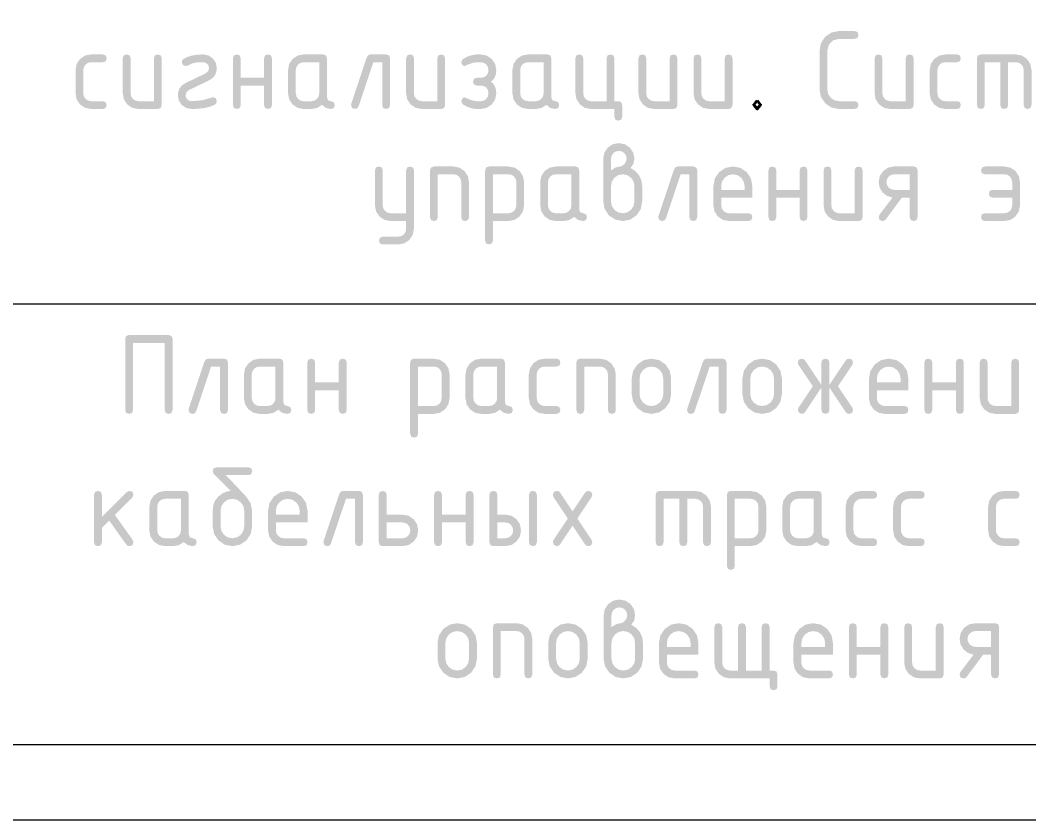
# Model space of a CAD drawing. Header units: millimetres. Extents: x 0 to 420, y 0 to 297.
# Drawn here: x 337.87 to 361.11, y 0 to 18.43 of the extents above; entities that cross this region are included whole.
import ezdxf

# ---------------------------------------------------------------- set-up
doc = ezdxf.new("R2010")
doc.units = ezdxf.units.MM
doc.styles.get("Standard").update_dxf_attribs({"font": 'STANDARD'})

msp = doc.modelspace()

# ---------------------------------------------------------------- hatches: boundary and pattern name
for points in [[(357.096475, 18.179284), (357.163723, 18.156684), (357.186323, 18.089435), (357.163723, 18.02198), (357.096475, 17.999587), (356.737633, 17.999587), (356.601621, 17.96617), (356.504469, 17.866193), (356.468089, 17.730043), (356.468089, 16.832113), (356.487657, 16.728278), (356.546913, 16.641393), (356.633798, 16.582137), (356.737633, 16.562569), (357.096475, 16.562569), (357.163723, 16.539969), (357.186323, 16.472721), (357.163723, 16.405266), (357.096475, 16.382873), (356.737633, 16.382873), (356.564552, 16.415601), (356.419582, 16.514062), (356.321121, 16.659032), (356.288393, 16.832113), (356.288393, 17.730043), (356.321121, 17.902436), (356.419582, 18.047543), (356.564552, 18.14628), (356.737633, 18.179284)], [(339.322393, 17.280803), (339.322393, 16.742265), (339.335622, 16.673501), (339.375309, 16.615486), (339.433325, 16.575798), (339.502089, 16.562569), (339.771082, 16.562569), (339.83833, 16.539969), (339.86093, 16.472721), (339.83833, 16.405266), (339.771082, 16.382873), (339.502089, 16.382873), (339.3627, 16.408918), (339.246876, 16.487053), (339.168741, 16.602877), (339.142697, 16.742265), (339.142697, 17.280803), (339.168741, 17.419984), (339.246876, 17.536015), (339.3627, 17.61415), (339.502089, 17.640195), (339.771082, 17.640195), (339.83833, 17.617595), (339.86093, 17.550347), (339.83833, 17.482892), (339.771082, 17.460499), (339.502089, 17.460499), (339.432636, 17.447339), (339.374758, 17.408133), (339.335346, 17.349842)], [(341.129932, 17.550347), (341.129932, 16.472721), (341.107332, 16.405266), (341.040084, 16.382873), (340.591395, 16.382873), (340.452006, 16.408918), (340.336182, 16.487053), (340.258047, 16.602877), (340.232002, 16.742265), (340.232002, 17.550347), (340.254395, 17.617595), (340.32185, 17.640195), (340.389099, 17.617595), (340.411698, 17.550347), (340.411698, 16.742265), (340.424928, 16.673501), (340.464615, 16.615486), (340.52263, 16.575798), (340.591395, 16.562569), (340.950236, 16.562569), (340.950236, 17.550347), (340.972629, 17.617595), (341.040084, 17.640195), (341.107332, 17.617595)], [(342.309533, 16.652417), (342.376781, 16.629817), (342.399381, 16.562569), (342.386703, 16.516336), (342.349221, 16.482092), (342.250811, 16.438683), (342.129148, 16.407678), (341.984127, 16.389074), (341.815644, 16.382873), (341.694583, 16.405679), (341.592953, 16.474375), (341.524258, 16.576005), (341.501451, 16.697066), (341.512631, 16.788636), (341.546238, 16.866564), (341.602375, 16.93085), (341.681148, 16.981493), (342.146373, 17.206389), (342.201219, 17.253793), (342.219685, 17.326002), (342.209763, 17.377334), (342.179997, 17.420811), (342.13652, 17.450577), (342.085188, 17.460499), (341.951381, 17.455676), (341.858088, 17.441757), (341.72304, 17.381675), (341.681148, 17.370651), (341.618309, 17.39766), (341.591299, 17.460499), (341.603013, 17.504665), (341.638704, 17.539323), (341.72583, 17.583454), (341.829287, 17.614977), (341.949073, 17.63389), (342.085188, 17.640195), (342.205973, 17.617113), (342.307328, 17.548142), (342.376299, 17.446787), (342.399381, 17.326002), (342.38803, 17.234122), (342.354044, 17.15609), (342.297527, 17.091908), (342.218582, 17.041575), (341.757215, 16.819435), (341.700165, 16.770653), (341.681148, 16.697066), (341.690794, 16.645251), (341.720284, 16.601705), (341.76383, 16.572215), (341.815644, 16.562569), (342.062106, 16.58324), (342.275909, 16.645251)], [(342.950597, 16.921961), (342.950597, 16.472721), (342.927997, 16.405266), (342.860749, 16.382873), (342.793294, 16.405266), (342.770901, 16.472721), (342.770901, 17.550347), (342.793294, 17.617595), (342.860749, 17.640195), (342.927997, 17.617595), (342.950597, 17.550347), (342.950597, 17.101658), (343.489134, 17.101658), (343.489134, 17.550347), (343.511527, 17.617595), (343.578982, 17.640195), (343.646231, 17.617595), (343.66883, 17.550347), (343.66883, 16.472721), (343.646231, 16.405266), (343.578982, 16.382873), (343.511527, 16.405266), (343.489134, 16.472721), (343.489134, 16.921961)], [(345.941998, 17.640195), (346.300839, 17.640195), (346.368087, 17.617595), (346.390687, 17.550347), (346.390687, 16.472721), (346.368087, 16.405266), (346.300839, 16.382873), (346.233384, 16.405266), (346.210991, 16.472721), (346.210991, 17.460499), (346.005939, 17.460499), (345.666941, 16.444058), (345.635522, 16.398169), (345.582606, 16.382873), (345.515151, 16.405611), (345.492757, 16.473823), (345.496616, 16.501384), (345.85215, 17.566883), (345.886532, 17.621729)], [(347.660136, 17.550347), (347.660136, 16.472721), (347.637537, 16.405266), (347.570288, 16.382873), (347.121599, 16.382873), (346.98221, 16.408918), (346.866386, 16.487053), (346.788252, 16.602877), (346.762207, 16.742265), (346.762207, 17.550347), (346.7846, 17.617595), (346.852055, 17.640195), (346.919303, 17.617595), (346.941903, 17.550347), (346.941903, 16.742265), (346.955132, 16.673501), (346.99482, 16.615486), (347.052835, 16.575798), (347.121599, 16.562569), (347.48044, 16.562569), (347.48044, 17.550347), (347.502833, 17.617595), (347.570288, 17.640195), (347.637537, 17.617595)], [(348.660041, 16.742265), (348.648121, 16.817231), (348.612637, 16.874006), (348.565439, 16.905838), (348.506252, 16.920308), (348.391048, 16.921961), (348.327107, 16.947869), (348.3012, 17.01181), (348.327659, 17.076302), (348.363212, 17.096146), (348.416955, 17.10276), (348.443965, 17.10276), (348.472628, 17.101658), (348.55283, 17.114473), (348.611534, 17.152921), (348.647777, 17.21066), (348.660041, 17.280803), (348.64695, 17.350945), (348.608227, 17.408685), (348.550763, 17.447407), (348.480896, 17.460499), (348.391048, 17.460499), (348.307195, 17.448992), (348.206391, 17.414748), (348.124605, 17.380779), (348.099455, 17.369548), (348.052051, 17.40207), (348.031656, 17.464909), (348.06845, 17.53195), (348.17883, 17.59279), (348.293001, 17.628275), (348.391048, 17.640195), (348.480896, 17.640195), (348.619803, 17.61415), (348.735558, 17.536015), (348.813693, 17.419984), (348.839738, 17.280803), (348.831995, 17.192031), (348.808801, 17.117574), (348.770207, 17.057483), (348.716265, 17.01181), (348.770207, 16.964577), (348.808801, 16.903909), (348.831995, 16.829805), (348.839738, 16.742265), (348.813693, 16.602877), (348.735558, 16.487053), (348.619803, 16.408918), (348.480896, 16.382873), (348.391048, 16.382873), (348.290314, 16.394448), (348.177177, 16.429175), (348.068036, 16.488706), (348.031656, 16.558159), (348.052051, 16.620998), (348.101109, 16.65352), (348.130048, 16.642013), (348.21025, 16.607769), (348.308297, 16.5738), (348.391048, 16.562569), (348.480896, 16.562569), (348.54966, 16.575523), (348.607676, 16.614935), (348.646881, 16.672812)], [(351.651219, 16.562569), (351.718467, 16.539969), (351.741067, 16.472721), (351.741067, 16.203177), (351.718467, 16.135928), (351.651219, 16.113329), (351.583764, 16.135928), (351.561371, 16.203177), (351.561371, 16.382873), (351.022833, 16.382873), (350.883445, 16.408987), (350.767621, 16.487604), (350.689486, 16.603359), (350.663441, 16.742265), (350.663441, 17.550347), (350.685834, 17.617595), (350.753289, 17.640195), (350.820537, 17.617595), (350.843137, 17.550347), (350.843137, 16.742265), (350.856366, 16.673501), (350.896054, 16.615486), (350.954069, 16.575798), (351.022833, 16.562569), (351.381674, 16.562569), (351.381674, 17.550347), (351.404068, 17.617595), (351.471523, 17.640195), (351.538771, 17.617595), (351.561371, 17.550347), (351.561371, 16.562569)], [(353.013778, 17.550347), (353.013778, 16.472721), (352.991178, 16.405266), (352.92393, 16.382873), (352.475241, 16.382873), (352.335852, 16.408918), (352.220028, 16.487053), (352.141893, 16.602877), (352.115848, 16.742265), (352.115848, 17.550347), (352.138242, 17.617595), (352.205697, 17.640195), (352.272945, 17.617595), (352.295545, 17.550347), (352.295545, 16.742265), (352.308774, 16.673501), (352.348461, 16.615486), (352.406477, 16.575798), (352.475241, 16.562569), (352.834082, 16.562569), (352.834082, 17.550347), (352.856475, 17.617595), (352.92393, 17.640195), (352.991178, 17.617595)], [(354.283227, 17.550347), (354.283227, 16.472721), (354.260628, 16.405266), (354.193379, 16.382873), (353.74469, 16.382873), (353.605302, 16.408918), (353.489477, 16.487053), (353.411343, 16.602877), (353.385298, 16.742265), (353.385298, 17.550347), (353.407691, 17.617595), (353.475146, 17.640195), (353.542394, 17.617595), (353.564994, 17.550347), (353.564994, 16.742265), (353.578223, 16.673501), (353.617911, 16.615486), (353.675926, 16.575798), (353.74469, 16.562569), (354.103531, 16.562569), (354.103531, 17.550347), (354.125924, 17.617595), (354.193379, 17.640195), (354.260628, 17.617595)], [(358.455772, 17.550347), (358.455772, 16.472721), (358.433172, 16.405266), (358.365924, 16.382873), (357.917235, 16.382873), (357.777846, 16.408918), (357.662022, 16.487053), (357.583887, 16.602877), (357.557842, 16.742265), (357.557842, 17.550347), (357.580235, 17.617595), (357.64769, 17.640195), (357.714939, 17.617595), (357.737538, 17.550347), (357.737538, 16.742265), (357.750768, 16.673501), (357.790455, 16.615486), (357.848471, 16.575798), (357.917235, 16.562569), (358.276076, 16.562569), (358.276076, 17.550347), (358.298469, 17.617595), (358.365924, 17.640195), (358.433172, 17.617595)], [(359.006988, 17.280803), (359.006988, 16.742265), (359.020217, 16.673501), (359.059904, 16.615486), (359.11792, 16.575798), (359.186684, 16.562569), (359.455677, 16.562569), (359.522925, 16.539969), (359.545525, 16.472721), (359.522925, 16.405266), (359.455677, 16.382873), (359.186684, 16.382873), (359.047295, 16.408918), (358.931471, 16.487053), (358.853336, 16.602877), (358.827291, 16.742265), (358.827291, 17.280803), (358.853336, 17.419984), (358.931471, 17.536015), (359.047295, 17.61415), (359.186684, 17.640195), (359.455677, 17.640195), (359.522925, 17.617595), (359.545525, 17.550347), (359.522925, 17.482892), (359.455677, 17.460499), (359.186684, 17.460499), (359.117231, 17.447339), (359.059353, 17.408133), (359.019941, 17.349842)], [(360.006445, 17.640195), (360.814527, 17.640195), (360.95302, 17.613874), (361.069188, 17.535464), (361.147599, 17.419295), (361.173919, 17.280803), (361.173919, 16.472721), (361.151319, 16.405266), (361.084071, 16.382873), (361.016616, 16.405266), (360.994223, 16.472721), (360.994223, 17.280803), (360.981132, 17.350945), (360.942409, 17.408685), (360.884669, 17.447407), (360.814527, 17.460499), (360.634831, 17.460499), (360.634831, 16.472721), (360.612231, 16.405266), (360.544983, 16.382873), (360.47801, 16.405266), (360.455686, 16.472721), (360.455686, 17.460499), (360.096293, 17.460499), (360.096293, 16.472721), (360.073694, 16.405266), (360.006445, 16.382873), (359.93899, 16.405266), (359.916597, 16.472721), (359.916597, 17.550347), (359.93899, 17.617595)], [(346.76156, 13.61796), (346.76156, 13.800413), (346.402719, 13.800413), (346.26333, 13.826526), (346.147506, 13.905144), (346.069371, 14.020899), (346.043326, 14.159805), (346.043326, 14.967887), (346.065719, 15.035135), (346.133174, 15.057735), (346.200422, 15.035135), (346.223022, 14.967887), (346.223022, 14.159805), (346.236251, 14.091041), (346.275939, 14.033025), (346.333954, 13.993338), (346.402719, 13.980109), (346.76156, 13.980109), (346.76156, 14.967887), (346.783953, 15.035135), (346.851408, 15.057735), (346.918656, 15.035135), (346.941256, 14.967887), (346.941256, 13.620716), (346.915349, 13.482706), (346.838179, 13.366606), (346.723801, 13.287714), (346.586273, 13.261324), (346.223022, 13.261324), (346.155567, 13.283924), (346.133174, 13.351172), (346.160184, 13.414011), (346.223022, 13.44102), (346.582415, 13.44102), (346.652281, 13.453767), (346.709745, 13.491732), (346.748468, 13.548438)], [(347.312775, 13.890261), (347.312775, 14.967887), (347.335169, 15.035135), (347.402623, 15.057735), (347.851864, 15.057735), (347.989874, 15.031414), (348.105974, 14.953004), (348.184385, 14.836835), (348.210705, 14.698342), (348.210705, 13.890261), (348.188105, 13.822806), (348.120857, 13.800413), (348.053402, 13.822806), (348.031009, 13.890261), (348.031009, 14.698342), (348.017918, 14.768484), (347.979195, 14.826224), (347.92173, 14.864947), (347.851864, 14.878038), (347.492472, 14.878038), (347.492472, 13.890261), (347.469872, 13.822806), (347.402623, 13.800413), (347.335169, 13.822806)], [(353.022771, 15.057735), (353.381612, 15.057735), (353.448861, 15.035135), (353.47146, 14.967887), (353.47146, 13.890261), (353.448861, 13.822806), (353.381612, 13.800413), (353.314157, 13.822806), (353.291764, 13.890261), (353.291764, 14.878038), (353.086712, 14.878038), (352.747715, 13.861598), (352.716295, 13.815709), (352.663379, 13.800413), (352.595924, 13.82315), (352.573531, 13.891363), (352.577389, 13.918924), (352.932923, 14.984423), (352.967305, 15.039269)], [(355.292125, 14.339501), (355.292125, 13.890261), (355.269525, 13.822806), (355.202277, 13.800413), (355.134822, 13.822806), (355.112429, 13.890261), (355.112429, 14.967887), (355.134822, 15.035135), (355.202277, 15.057735), (355.269525, 15.035135), (355.292125, 14.967887), (355.292125, 14.519197), (355.830663, 14.519197), (355.830663, 14.967887), (355.853056, 15.035135), (355.920511, 15.057735), (355.987759, 15.035135), (356.010359, 14.967887), (356.010359, 13.890261), (355.987759, 13.822806), (355.920511, 13.800413), (355.853056, 13.822806), (355.830663, 13.890261), (355.830663, 14.339501)], [(357.279808, 14.967887), (357.279808, 13.890261), (357.257208, 13.822806), (357.18996, 13.800413), (356.741271, 13.800413), (356.601882, 13.826458), (356.486058, 13.904592), (356.407923, 14.020416), (356.381878, 14.159805), (356.381878, 14.967887), (356.404271, 15.035135), (356.471726, 15.057735), (356.538975, 15.035135), (356.561575, 14.967887), (356.561575, 14.159805), (356.574804, 14.091041), (356.614491, 14.033025), (356.672507, 13.993338), (356.741271, 13.980109), (357.100112, 13.980109), (357.100112, 14.967887), (357.122505, 15.035135), (357.18996, 15.057735), (357.257208, 15.035135)], [(360.728316, 14.339501), (360.279627, 14.339501), (360.212172, 14.361894), (360.189779, 14.429349), (360.212172, 14.496598), (360.279627, 14.519197), (360.728316, 14.519197), (360.728316, 14.698342), (360.715225, 14.768484), (360.676502, 14.826224), (360.619038, 14.864947), (360.549171, 14.878038), (360.099931, 14.878038), (360.032476, 14.900432), (360.010083, 14.967887), (360.032476, 15.035135), (360.099931, 15.057735), (360.549171, 15.057735), (360.688077, 15.03169), (360.803833, 14.953555), (360.881967, 14.837524), (360.908012, 14.698342), (360.908012, 14.159805), (360.881967, 14.020416), (360.803833, 13.904592), (360.688077, 13.826458), (360.549171, 13.800413), (360.099931, 13.800413), (360.032476, 13.822806), (360.010083, 13.890261), (360.032476, 13.957509), (360.099931, 13.980109), (360.549171, 13.980109), (360.617935, 13.993062), (360.675951, 14.032474), (360.715156, 14.090352), (360.728316, 14.159805)], [(340.378894, 11.174254), (341.288399, 11.174254), (341.356612, 11.151516), (341.37935, 11.083303), (341.37935, 9.446194), (341.356612, 9.377981), (341.288399, 9.355243), (341.220187, 9.377981), (341.197449, 9.446194), (341.197449, 10.992353), (340.469845, 10.992353), (340.469845, 9.446194), (340.447107, 9.377981), (340.378894, 9.355243), (340.310681, 9.377981), (340.287944, 9.446194), (340.287944, 11.083303), (340.310681, 11.151516)], [(342.2024, 10.628551), (342.566202, 10.628551), (342.634415, 10.605813), (342.657152, 10.5376), (342.657152, 9.446194), (342.634415, 9.377981), (342.566202, 9.355243), (342.497989, 9.377981), (342.475251, 9.446194), (342.475251, 10.44665), (342.267443, 10.44665), (341.924036, 9.417531), (341.892272, 9.370677), (341.838598, 9.355243), (341.770385, 9.378394), (341.747647, 9.447847), (341.752057, 9.475408), (342.111449, 10.554137), (342.146589, 10.609947)], [(344.665078, 9.900946), (344.665078, 9.446194), (344.64234, 9.377981), (344.574127, 9.355243), (344.505914, 9.377981), (344.483177, 9.446194), (344.483177, 10.5376), (344.505914, 10.605813), (344.574127, 10.628551), (344.64234, 10.605813), (344.665078, 10.5376), (344.665078, 10.082847), (345.210781, 10.082847), (345.210781, 10.5376), (345.233518, 10.605813), (345.301731, 10.628551), (345.369944, 10.605813), (345.392682, 10.5376), (345.392682, 9.446194), (345.369944, 9.377981), (345.301731, 9.355243), (345.233518, 9.377981), (345.210781, 9.446194), (345.210781, 9.900946)], [(349.771211, 10.264749), (349.771211, 9.719045), (349.784509, 9.649661), (349.824679, 9.590612), (349.883728, 9.550442), (349.953112, 9.537144), (350.225964, 9.537144), (350.294176, 9.514407), (350.316914, 9.446194), (350.294176, 9.377981), (350.225964, 9.355243), (349.953112, 9.355243), (349.81207, 9.381426), (349.694592, 9.460525), (349.615493, 9.578003), (349.58931, 9.719045), (349.58931, 10.264749), (349.615493, 10.405791), (349.694592, 10.523268), (349.81207, 10.602161), (349.953112, 10.628551), (350.225964, 10.628551), (350.294176, 10.605813), (350.316914, 10.5376), (350.294176, 10.469387), (350.225964, 10.44665), (349.953112, 10.44665), (349.882832, 10.43342), (349.824128, 10.393733), (349.78444, 10.335028)], [(350.684087, 9.446194), (350.684087, 10.5376), (350.706825, 10.605813), (350.775038, 10.628551), (351.229791, 10.628551), (351.369868, 10.601817), (351.487208, 10.522166), (351.566859, 10.404826), (351.593593, 10.264749), (351.593593, 9.446194), (351.570855, 9.377981), (351.502642, 9.355243), (351.434429, 9.377981), (351.411692, 9.446194), (351.411692, 10.264749), (351.398531, 10.335511), (351.359326, 10.394284), (351.300553, 10.433489), (351.229791, 10.44665), (350.865988, 10.44665), (350.865988, 9.446194), (350.843251, 9.377981), (350.775038, 9.355243), (350.706825, 9.377981)], [(353.690492, 10.628551), (354.054294, 10.628551), (354.122507, 10.605813), (354.145245, 10.5376), (354.145245, 9.446194), (354.122507, 9.377981), (354.054294, 9.355243), (353.986081, 9.377981), (353.963344, 9.446194), (353.963344, 10.44665), (353.755536, 10.44665), (353.412128, 9.417531), (353.380365, 9.370677), (353.32669, 9.355243), (353.258477, 9.378394), (353.23574, 9.447847), (353.240149, 9.475408), (353.599542, 10.554137), (353.634682, 10.609947)], [(356.333095, 9.963234), (355.95441, 9.395482), (355.922164, 9.365234), (355.878342, 9.355243), (355.814401, 9.382253), (355.787392, 9.446194), (355.802826, 9.497457), (356.134657, 9.991897), (355.802826, 10.486888), (355.787392, 10.5376), (355.810129, 10.605813), (355.878342, 10.628551), (355.922164, 10.618629), (355.95441, 10.588863), (356.333095, 10.021111), (356.333095, 10.5376), (356.355833, 10.605813), (356.424045, 10.628551), (356.492258, 10.605813), (356.514996, 10.5376), (356.514996, 10.021111), (356.894232, 10.588863), (356.925996, 10.618629), (356.969749, 10.628551), (357.037961, 10.605813), (357.060699, 10.5376), (357.045816, 10.486888), (356.713433, 9.991897), (357.045816, 9.497457), (357.060699, 9.446194), (357.037961, 9.377981), (356.969749, 9.355243), (356.925996, 9.365234), (356.894232, 9.395482), (356.514996, 9.963234), (356.514996, 9.446194), (356.492258, 9.377981), (356.424045, 9.355243), (356.355833, 9.377981), (356.333095, 9.446194)], [(358.885871, 9.900946), (358.885871, 9.446194), (358.863133, 9.377981), (358.79492, 9.355243), (358.726707, 9.377981), (358.70397, 9.446194), (358.70397, 10.5376), (358.726707, 10.605813), (358.79492, 10.628551), (358.863133, 10.605813), (358.885871, 10.5376), (358.885871, 10.082847), (359.431574, 10.082847), (359.431574, 10.5376), (359.454312, 10.605813), (359.522524, 10.628551), (359.590737, 10.605813), (359.613475, 10.5376), (359.613475, 9.446194), (359.590737, 9.377981), (359.522524, 9.355243), (359.454312, 9.377981), (359.431574, 9.446194), (359.431574, 9.900946)], [(360.889301, 10.5376), (360.889301, 9.446194), (360.866563, 9.377981), (360.798351, 9.355243), (360.343598, 9.355243), (360.202556, 9.381426), (360.085078, 9.460525), (360.005979, 9.578003), (359.979796, 9.719045), (359.979796, 10.5376), (360.002533, 10.605813), (360.070746, 10.628551), (360.138959, 10.605813), (360.161697, 10.5376), (360.161697, 9.719045), (360.174995, 9.649661), (360.215165, 9.590612), (360.274214, 9.550442), (360.343598, 9.537144), (360.7074, 9.537144), (360.7074, 10.5376), (360.730138, 10.605813), (360.798351, 10.628551), (360.866563, 10.605813)], [(339.750136, 6.982355), (340.322297, 7.554516), (340.386789, 7.580424), (340.455002, 7.557686), (340.47774, 7.489473), (340.450179, 7.426083), (340.050548, 7.026452), (340.460101, 6.450432), (340.47774, 6.396964), (340.455002, 6.329509), (340.386789, 6.307116), (340.343863, 6.316694), (340.311273, 6.345701), (339.91991, 6.895814), (339.750136, 6.72604), (339.750136, 6.398067), (339.727398, 6.329854), (339.659185, 6.307116), (339.590972, 6.329854), (339.568235, 6.398067), (339.568235, 7.489473), (339.590972, 7.557686), (339.659185, 7.580424), (339.727398, 7.557686), (339.750136, 7.489473)], [(345.310169, 7.580424), (345.673971, 7.580424), (345.742184, 7.557686), (345.764922, 7.489473), (345.764922, 6.398067), (345.742184, 6.329854), (345.673971, 6.307116), (345.605758, 6.329854), (345.583021, 6.398067), (345.583021, 7.398523), (345.375212, 7.398523), (345.031805, 6.369404), (345.000041, 6.32255), (344.946367, 6.307116), (344.878154, 6.330267), (344.855416, 6.39972), (344.859826, 6.427281), (345.219218, 7.50601), (345.254358, 7.56182)], [(347.58897, 6.852819), (347.58897, 6.398067), (347.566232, 6.329854), (347.498019, 6.307116), (347.429806, 6.329854), (347.407069, 6.398067), (347.407069, 7.489473), (347.429806, 7.557686), (347.498019, 7.580424), (347.566232, 7.557686), (347.58897, 7.489473), (347.58897, 7.03472), (348.134673, 7.03472), (348.134673, 7.489473), (348.15741, 7.557686), (348.225623, 7.580424), (348.293836, 7.557686), (348.316574, 7.489473), (348.316574, 6.398067), (348.293836, 6.329854), (348.225623, 6.307116), (348.15741, 6.329854), (348.134673, 6.398067), (348.134673, 6.852819)], [(350.707594, 6.94377), (351.03722, 6.44933), (351.052103, 6.398067), (351.029366, 6.329854), (350.961153, 6.307116), (350.9174, 6.317107), (350.885636, 6.347355), (350.597351, 6.780059), (350.309616, 6.347355), (350.27737, 6.317107), (350.233549, 6.307116), (350.169608, 6.334126), (350.142598, 6.398067), (350.158032, 6.44933), (350.487108, 6.94377), (350.158032, 7.438761), (350.142598, 7.489473), (350.165336, 7.557686), (350.233549, 7.580424), (350.27737, 7.570502), (350.309616, 7.540736), (350.597351, 7.109135), (350.885636, 7.540736), (350.9174, 7.570502), (350.961153, 7.580424), (351.029366, 7.558099), (351.052103, 7.491127), (351.03722, 7.438761)], [(352.604152, 7.580424), (353.422707, 7.580424), (353.562785, 7.55369), (353.680124, 7.474039), (353.759775, 7.356699), (353.786509, 7.216622), (353.786509, 6.398067), (353.763771, 6.329854), (353.695558, 6.307116), (353.627346, 6.329854), (353.604608, 6.398067), (353.604608, 7.216622), (353.591448, 7.287384), (353.552243, 7.346157), (353.493469, 7.385362), (353.422707, 7.398523), (353.240806, 7.398523), (353.240806, 6.398067), (353.218068, 6.329854), (353.149855, 6.307116), (353.081642, 6.329854), (353.058905, 6.398067), (353.058905, 7.398523), (352.695103, 7.398523), (352.695103, 6.398067), (352.672365, 6.329854), (352.604152, 6.307116), (352.535939, 6.329854), (352.513202, 6.398067), (352.513202, 7.489473), (352.535939, 7.557686)], [(357.071384, 7.216622), (357.071384, 6.670918), (357.084682, 6.601534), (357.124852, 6.542485), (357.183901, 6.502315), (357.253285, 6.489017), (357.526137, 6.489017), (357.59435, 6.46628), (357.617087, 6.398067), (357.59435, 6.329854), (357.526137, 6.307116), (357.253285, 6.307116), (357.112243, 6.333299), (356.994765, 6.412398), (356.915666, 6.529876), (356.889483, 6.670918), (356.889483, 7.216622), (356.915666, 7.357664), (356.994765, 7.475141), (357.112243, 7.554034), (357.253285, 7.580424), (357.526137, 7.580424), (357.59435, 7.557686), (357.617087, 7.489473), (357.59435, 7.42126), (357.526137, 7.398523), (357.253285, 7.398523), (357.183005, 7.385293), (357.124301, 7.345606), (357.084613, 7.286901)], [(358.166162, 7.216622), (358.166162, 6.670918), (358.17946, 6.601534), (358.21963, 6.542485), (358.278679, 6.502315), (358.348063, 6.489017), (358.620914, 6.489017), (358.689127, 6.46628), (358.711865, 6.398067), (358.689127, 6.329854), (358.620914, 6.307116), (358.348063, 6.307116), (358.207021, 6.333299), (358.089543, 6.412398), (358.010444, 6.529876), (357.984261, 6.670918), (357.984261, 7.216622), (358.010444, 7.357664), (358.089543, 7.475141), (358.207021, 7.554034), (358.348063, 7.580424), (358.620914, 7.580424), (358.689127, 7.557686), (358.711865, 7.489473), (358.689127, 7.42126), (358.620914, 7.398523), (358.348063, 7.398523), (358.277783, 7.385293), (358.219078, 7.345606), (358.179391, 7.286901)], [(360.355717, 7.216622), (360.355717, 6.670918), (360.369015, 6.601534), (360.409185, 6.542485), (360.468234, 6.502315), (360.537618, 6.489017), (360.81047, 6.489017), (360.878682, 6.46628), (360.90142, 6.398067), (360.878682, 6.329854), (360.81047, 6.307116), (360.537618, 6.307116), (360.396576, 6.333299), (360.279098, 6.412398), (360.199999, 6.529876), (360.173816, 6.670918), (360.173816, 7.216622), (360.199999, 7.357664), (360.279098, 7.475141), (360.396576, 7.554034), (360.537618, 7.580424), (360.81047, 7.580424), (360.878682, 7.557686), (360.90142, 7.489473), (360.878682, 7.42126), (360.81047, 7.398523), (360.537618, 7.398523), (360.467338, 7.385293), (360.408634, 7.345606), (360.368946, 7.286901)], [(348.760733, 3.34994), (348.760733, 4.441346), (348.78347, 4.509559), (348.851683, 4.532297), (349.306436, 4.532297), (349.446513, 4.505563), (349.563853, 4.425912), (349.643504, 4.308572), (349.670238, 4.168495), (349.670238, 3.34994), (349.6475, 3.281727), (349.579287, 3.258989), (349.511075, 3.281727), (349.488337, 3.34994), (349.488337, 4.168495), (349.475177, 4.239257), (349.435971, 4.29803), (349.377198, 4.337235), (349.306436, 4.350396), (348.942634, 4.350396), (348.942634, 3.34994), (348.919896, 3.281727), (348.851683, 3.258989), (348.78347, 3.281727)], [(355.137344, 3.258989), (354.227839, 3.258989), (354.086797, 3.285448), (353.969319, 3.364823), (353.89022, 3.482232), (353.864037, 3.622791), (353.864037, 4.441346), (353.886775, 4.509559), (353.954988, 4.532297), (354.0232, 4.509559), (354.045938, 4.441346), (354.045938, 3.622791), (354.059236, 3.553407), (354.099406, 3.494358), (354.158455, 3.454188), (354.227839, 3.44089), (354.40974, 3.44089), (354.40974, 4.441346), (354.432478, 4.509559), (354.500691, 4.532297), (354.568904, 4.509559), (354.591641, 4.441346), (354.591641, 3.44089), (354.955443, 3.44089), (354.955443, 4.441346), (354.978181, 4.509559), (355.046394, 4.532297), (355.114607, 4.509559), (355.137344, 4.441346), (355.137344, 3.44089), (355.228295, 3.44089), (355.296508, 3.418153), (355.319245, 3.34994), (355.319245, 3.077088), (355.296508, 3.008875), (355.228295, 2.986138), (355.160082, 3.008875), (355.137344, 3.077088)], [(357.146393, 3.804692), (357.146393, 3.34994), (357.123656, 3.281727), (357.055443, 3.258989), (356.98723, 3.281727), (356.964492, 3.34994), (356.964492, 4.441346), (356.98723, 4.509559), (357.055443, 4.532297), (357.123656, 4.509559), (357.146393, 4.441346), (357.146393, 3.986593), (357.692097, 3.986593), (357.692097, 4.441346), (357.714834, 4.509559), (357.783047, 4.532297), (357.85126, 4.509559), (357.873998, 4.441346), (357.873998, 3.34994), (357.85126, 3.281727), (357.783047, 3.258989), (357.714834, 3.281727), (357.692097, 3.34994), (357.692097, 3.804692)], [(359.149824, 4.441346), (359.149824, 3.34994), (359.127086, 3.281727), (359.058873, 3.258989), (358.604121, 3.258989), (358.463078, 3.285172), (358.345601, 3.364271), (358.266501, 3.481749), (358.240319, 3.622791), (358.240319, 4.441346), (358.263056, 4.509559), (358.331269, 4.532297), (358.399482, 4.509559), (358.42222, 4.441346), (358.42222, 3.622791), (358.435518, 3.553407), (358.475687, 3.494358), (358.534736, 3.454188), (358.604121, 3.44089), (358.967923, 3.44089), (358.967923, 4.441346), (358.99066, 4.509559), (359.058873, 4.532297), (359.127086, 4.509559)]]:
    msp.add_hatch(color=7).paths.add_polyline_path(points, flags=0)
h = msp.add_hatch(color=7)
h.paths.add_polyline_path([(344.758583, 17.460499), (344.399742, 17.460499), (344.330289, 17.447339), (344.272412, 17.408133), (344.233, 17.349842), (344.220046, 17.280803), (344.220046, 16.742265), (344.233275, 16.673501), (344.272963, 16.615486), (344.330978, 16.575798), (344.399742, 16.562569), (344.579438, 16.562569), (344.648203, 16.575523), (344.706218, 16.614935), (344.745423, 16.672812), (344.758583, 16.742265)], flags=0)
h.paths.add_polyline_path([(345.117976, 16.472721), (345.095376, 16.405266), (345.028128, 16.382873), (344.913957, 16.406575), (344.822524, 16.478233), (344.712144, 16.406575), (344.579438, 16.382873), (344.399742, 16.382873), (344.260354, 16.408918), (344.14453, 16.487053), (344.066395, 16.602877), (344.04035, 16.742265), (344.04035, 17.280803), (344.066395, 17.419984), (344.14453, 17.536015), (344.260354, 17.61415), (344.399742, 17.640195), (344.848431, 17.640195), (344.91568, 17.617595), (344.93828, 17.550347), (344.93828, 16.652417), (344.960673, 16.584962), (345.028128, 16.562569), (345.095376, 16.539969)], flags=0)
h = msp.add_hatch(color=7)
h.paths.add_polyline_path([(349.929267, 17.460499), (349.570426, 17.460499), (349.500973, 17.447339), (349.443095, 17.408133), (349.403683, 17.349842), (349.39073, 17.280803), (349.39073, 16.742265), (349.403959, 16.673501), (349.443646, 16.615486), (349.501662, 16.575798), (349.570426, 16.562569), (349.750122, 16.562569), (349.818886, 16.575523), (349.876901, 16.614935), (349.916107, 16.672812), (349.929267, 16.742265)], flags=0)
h.paths.add_polyline_path([(350.288659, 16.472721), (350.266059, 16.405266), (350.198811, 16.382873), (350.084641, 16.406575), (349.993208, 16.478233), (349.882827, 16.406575), (349.750122, 16.382873), (349.570426, 16.382873), (349.431037, 16.408918), (349.315213, 16.487053), (349.237078, 16.602877), (349.211033, 16.742265), (349.211033, 17.280803), (349.237078, 17.419984), (349.315213, 17.536015), (349.431037, 17.61415), (349.570426, 17.640195), (350.019115, 17.640195), (350.086363, 17.617595), (350.108963, 17.550347), (350.108963, 16.652417), (350.131356, 16.584962), (350.198811, 16.562569), (350.266059, 16.539969)], flags=0)
h = msp.add_hatch(color=7)
h.paths.add_polyline_path([(351.483778, 14.967887), (351.593056, 15.035135), (351.693239, 15.057735), (351.746914, 15.073444), (351.796868, 15.120573), (351.831594, 15.178795), (351.84317, 15.237431), (351.830079, 15.307366), (351.791356, 15.365313), (351.733409, 15.404036), (351.663474, 15.417127), (351.594021, 15.403967), (351.536143, 15.364762), (351.496731, 15.306471), (351.483778, 15.237431)], flags=0)
h.paths.add_polyline_path([(351.932467, 15.020803), (352.043675, 14.953968), (352.129251, 14.856541), (352.183821, 14.737892), (352.202011, 14.608494), (352.202011, 14.249653), (352.169076, 14.075882), (352.070822, 13.931051), (351.925714, 13.833072), (351.753322, 13.800413), (351.579551, 13.833141), (351.434719, 13.931602), (351.336741, 14.076571), (351.304081, 14.249653), (351.304081, 15.237431), (351.330195, 15.376613), (351.408812, 15.492644), (351.524568, 15.570778), (351.663474, 15.596823), (351.80238, 15.570503), (351.918135, 15.492092), (351.99627, 15.375924), (352.022315, 15.237431), (351.999715, 15.115061)], flags=0)
h.paths.add_polyline_path([(352.022315, 14.249653), (352.022315, 14.608494), (352.002609, 14.711916), (351.944042, 14.799215), (351.857157, 14.858264), (351.753322, 14.878038), (351.648798, 14.858264), (351.56205, 14.799215), (351.503277, 14.711916), (351.483778, 14.608494), (351.483778, 14.249653), (351.503277, 14.145129), (351.56205, 14.058381), (351.648798, 13.999608), (351.753322, 13.980109), (351.857157, 13.999677), (351.944042, 14.058933), (352.002609, 14.145818)], flags=0)
h = msp.add_hatch(color=7)
h.paths.add_polyline_path([(348.582225, 14.967887), (348.604618, 15.035135), (348.672073, 15.057735), (349.121313, 15.057735), (349.260219, 15.03169), (349.375975, 14.953555), (349.454109, 14.837524), (349.480154, 14.698342), (349.480154, 14.159805), (349.454109, 14.020899), (349.375975, 13.905144), (349.260219, 13.826526), (349.121313, 13.800413), (348.761921, 13.800413), (348.761921, 13.351172), (348.739321, 13.283924), (348.672073, 13.261324), (348.604618, 13.283924), (348.582225, 13.351172)], flags=0)
h.paths.add_polyline_path([(348.761921, 14.878038), (348.761921, 13.980109), (349.121313, 13.980109), (349.190077, 13.993062), (349.248093, 14.032474), (349.287298, 14.090352), (349.300458, 14.159805), (349.300458, 14.698342), (349.287367, 14.768484), (349.248644, 14.826224), (349.19118, 14.864947), (349.121313, 14.878038)], flags=0)
h = msp.add_hatch(color=7)
h.paths.add_polyline_path([(350.569907, 14.878038), (350.211066, 14.878038), (350.141613, 14.864878), (350.083735, 14.825673), (350.044324, 14.767382), (350.03137, 14.698342), (350.03137, 14.159805), (350.044599, 14.091041), (350.084287, 14.033025), (350.142302, 13.993338), (350.211066, 13.980109), (350.390762, 13.980109), (350.459527, 13.993062), (350.517542, 14.032474), (350.556747, 14.090352), (350.569907, 14.159805)], flags=0)
h.paths.add_polyline_path([(350.9293, 13.890261), (350.9067, 13.822806), (350.839452, 13.800413), (350.725281, 13.824115), (350.633848, 13.895773), (350.523467, 13.824115), (350.390762, 13.800413), (350.211066, 13.800413), (350.071678, 13.826458), (349.955854, 13.904592), (349.877719, 14.020416), (349.851674, 14.159805), (349.851674, 14.698342), (349.877719, 14.837524), (349.955854, 14.953555), (350.071678, 15.03169), (350.211066, 15.057735), (350.659755, 15.057735), (350.727004, 15.035135), (350.749604, 14.967887), (350.749604, 14.069957), (350.771997, 14.002502), (350.839452, 13.980109), (350.9067, 13.957509)], flags=0)
h = msp.add_hatch(color=7)
h.paths.add_polyline_path([(354.29222, 14.878038), (354.188385, 14.858264), (354.1015, 14.799215), (354.042244, 14.711916), (354.022676, 14.608494), (354.022676, 14.519197), (354.561213, 14.519197), (354.561213, 14.608494), (354.541439, 14.711916), (354.48239, 14.799215), (354.39516, 14.858264)], flags=0)
h.paths.add_polyline_path([(354.022676, 14.339501), (354.022676, 14.159805), (354.035905, 14.091041), (354.075593, 14.033025), (354.133608, 13.993338), (354.202372, 13.980109), (354.651061, 13.980109), (354.71831, 13.957509), (354.74091, 13.890261), (354.71831, 13.822806), (354.651061, 13.800413), (354.202372, 13.800413), (354.062984, 13.826458), (353.94716, 13.904592), (353.869025, 14.020416), (353.84298, 14.159805), (353.84298, 14.608494), (353.875708, 14.781369), (353.974169, 14.926545), (354.119139, 15.0248), (354.29222, 15.057735), (354.466198, 15.025144), (354.610823, 14.927648), (354.708319, 14.782954), (354.74091, 14.608494), (354.74091, 14.339501)], flags=0)
h = msp.add_hatch(color=7)
h.paths.add_polyline_path([(357.971032, 14.342257), (357.844184, 14.379395), (357.741727, 14.459115), (357.67379, 14.56922), (357.651328, 14.698342), (357.677373, 14.837524), (357.755507, 14.953555), (357.871331, 15.03169), (358.01072, 15.057735), (358.459409, 15.057735), (358.526657, 15.035135), (358.549257, 14.967887), (358.549257, 13.890261), (358.526657, 13.822806), (358.459409, 13.800413), (358.391954, 13.822806), (358.369561, 13.890261), (358.369561, 14.339501), (358.18766, 14.339501), (357.813385, 13.837344), (357.781414, 13.809577), (357.741176, 13.800413), (357.673721, 13.822806), (357.651328, 13.890261), (357.668966, 13.944831)], flags=0)
h.paths.add_polyline_path([(357.831024, 14.698342), (357.844253, 14.630061), (357.88394, 14.572114), (357.941956, 14.532427), (358.01072, 14.519197), (358.369561, 14.519197), (358.369561, 14.878038), (358.01072, 14.878038), (357.941267, 14.864878), (357.883389, 14.825673), (357.843977, 14.767382)], flags=0)
h = msp.add_hatch(color=7)
h.paths.add_polyline_path([(343.751077, 10.44665), (343.387275, 10.44665), (343.316995, 10.43342), (343.258291, 10.393733), (343.218603, 10.335028), (343.205374, 10.264749), (343.205374, 9.719045), (343.218672, 9.649661), (343.258842, 9.590612), (343.317891, 9.550442), (343.387275, 9.537144), (343.569176, 9.537144), (343.639456, 9.550374), (343.698161, 9.590061), (343.737848, 9.648765), (343.751077, 9.719045)], flags=0)
h.paths.add_polyline_path([(344.114879, 9.446194), (344.092142, 9.377981), (344.023929, 9.355243), (343.908449, 9.37929), (343.816121, 9.451706), (343.703811, 9.37929), (343.569176, 9.355243), (343.387275, 9.355243), (343.246233, 9.381426), (343.128755, 9.460525), (343.049656, 9.578003), (343.023473, 9.719045), (343.023473, 10.264749), (343.049656, 10.405791), (343.128755, 10.523268), (343.246233, 10.602161), (343.387275, 10.628551), (343.842028, 10.628551), (343.910241, 10.605813), (343.932978, 10.5376), (343.932978, 9.628095), (343.955716, 9.559882), (344.023929, 9.537144), (344.092142, 9.514407)], flags=0)
h = msp.add_hatch(color=7)
h.paths.add_polyline_path([(346.85378, 10.5376), (346.876518, 10.605813), (346.944731, 10.628551), (347.399483, 10.628551), (347.540526, 10.602161), (347.658003, 10.523268), (347.736896, 10.405791), (347.763286, 10.264749), (347.763286, 9.719045), (347.736896, 9.578485), (347.658003, 9.461077), (347.540526, 9.381702), (347.399483, 9.355243), (347.035681, 9.355243), (347.035681, 8.900491), (347.012944, 8.832278), (346.944731, 8.80954), (346.876518, 8.832278), (346.85378, 8.900491)], flags=0)
h.paths.add_polyline_path([(347.035681, 10.44665), (347.035681, 9.537144), (347.399483, 9.537144), (347.469763, 9.550374), (347.528468, 9.590061), (347.568155, 9.648765), (347.581385, 9.719045), (347.581385, 10.264749), (347.568224, 10.335511), (347.529019, 10.394284), (347.470246, 10.433489), (347.399483, 10.44665)], flags=0)
h = msp.add_hatch(color=7)
h.paths.add_polyline_path([(348.857211, 10.44665), (348.493408, 10.44665), (348.423129, 10.43342), (348.364424, 10.393733), (348.324737, 10.335028), (348.311507, 10.264749), (348.311507, 9.719045), (348.324806, 9.649661), (348.364975, 9.590612), (348.424024, 9.550442), (348.493408, 9.537144), (348.67531, 9.537144), (348.745589, 9.550374), (348.804294, 9.590061), (348.843981, 9.648765), (348.857211, 9.719045)], flags=0)
h.paths.add_polyline_path([(349.221013, 9.446194), (349.198275, 9.377981), (349.130062, 9.355243), (349.014583, 9.37929), (348.922254, 9.451706), (348.809944, 9.37929), (348.67531, 9.355243), (348.493408, 9.355243), (348.352366, 9.381426), (348.234889, 9.460525), (348.155789, 9.578003), (348.129606, 9.719045), (348.129606, 10.264749), (348.155789, 10.405791), (348.234889, 10.523268), (348.352366, 10.602161), (348.493408, 10.628551), (348.948161, 10.628551), (349.016374, 10.605813), (349.039112, 10.5376), (349.039112, 9.628095), (349.061849, 9.559882), (349.130062, 9.537144), (349.198275, 9.514407)], flags=0)
h = msp.add_hatch(color=7)
h.paths.add_polyline_path([(351.959914, 9.809996), (351.959914, 10.173798), (351.993055, 10.348602), (352.092756, 10.495708), (352.239862, 10.595202), (352.414666, 10.628551), (352.591262, 10.595547), (352.737678, 10.49681), (352.836415, 10.350394), (352.869419, 10.173798), (352.869419, 9.809996), (352.83607, 9.635192), (352.736576, 9.488086), (352.58947, 9.388385), (352.414666, 9.355243), (352.239862, 9.388385), (352.092756, 9.488086), (351.993055, 9.635192)], flags=0)
h.paths.add_polyline_path([(352.687518, 9.809996), (352.687518, 10.173798), (352.667398, 10.278322), (352.607591, 10.366723), (352.51919, 10.42653), (352.414666, 10.44665), (352.309729, 10.42653), (352.221741, 10.366723), (352.161727, 10.278322), (352.141815, 10.173798), (352.141815, 9.809996), (352.161658, 9.704576), (352.22119, 9.616519), (352.309246, 9.556988), (352.414666, 9.537144), (352.51919, 9.557057), (352.607591, 9.617071), (352.667398, 9.705058)], flags=0)
h = msp.add_hatch(color=7)
h.paths.add_polyline_path([(354.511566, 9.809996), (354.511566, 10.173798), (354.544708, 10.348602), (354.644409, 10.495708), (354.791514, 10.595202), (354.966318, 10.628551), (355.142914, 10.595547), (355.28933, 10.49681), (355.388067, 10.350394), (355.421071, 10.173798), (355.421071, 9.809996), (355.387722, 9.635192), (355.288228, 9.488086), (355.141122, 9.388385), (354.966318, 9.355243), (354.791514, 9.388385), (354.644409, 9.488086), (354.544708, 9.635192)], flags=0)
h.paths.add_polyline_path([(355.23917, 9.809996), (355.23917, 10.173798), (355.21905, 10.278322), (355.159244, 10.366723), (355.070842, 10.42653), (354.966318, 10.44665), (354.861381, 10.42653), (354.773393, 10.366723), (354.713379, 10.278322), (354.693467, 10.173798), (354.693467, 9.809996), (354.71331, 9.704576), (354.772842, 9.616519), (354.860898, 9.556988), (354.966318, 9.537144), (355.070842, 9.557057), (355.159244, 9.617071), (355.21905, 9.705058)], flags=0)
h = msp.add_hatch(color=7)
h.paths.add_polyline_path([(357.882896, 10.44665), (357.777959, 10.42653), (357.689971, 10.366723), (357.629957, 10.278322), (357.610045, 10.173798), (357.610045, 10.082847), (358.155748, 10.082847), (358.155748, 10.173798), (358.135629, 10.278322), (358.075822, 10.366723), (357.987421, 10.42653)], flags=0)
h.paths.add_polyline_path([(357.610045, 9.900946), (357.610045, 9.719045), (357.623343, 9.649661), (357.663513, 9.590612), (357.722562, 9.550442), (357.791946, 9.537144), (358.246698, 9.537144), (358.314911, 9.514407), (358.337649, 9.446194), (358.314911, 9.377981), (358.246698, 9.355243), (357.791946, 9.355243), (357.650904, 9.381426), (357.533426, 9.460525), (357.454326, 9.578003), (357.428144, 9.719045), (357.428144, 10.173798), (357.461286, 10.348602), (357.560987, 10.495708), (357.708092, 10.595202), (357.882896, 10.628551), (358.059492, 10.595547), (358.205908, 10.49681), (358.304645, 10.350394), (358.337649, 10.173798), (358.337649, 9.900946)], flags=0)
h = msp.add_hatch(color=7)
h.paths.add_polyline_path([(343.213269, 7.125671), (343.213269, 6.761869), (343.179921, 6.587065), (343.080427, 6.439959), (342.933321, 6.340258), (342.758517, 6.307116), (342.583713, 6.340258), (342.436607, 6.439959), (342.336906, 6.587065), (342.303764, 6.761869), (342.303764, 7.125671), (342.318458, 7.253734), (342.362606, 7.363451), (342.436314, 7.454876), (342.539684, 7.528058), (342.633942, 7.567263), (342.721585, 7.580424), (342.321954, 7.980055), (342.303764, 8.034074), (342.326502, 8.103045), (342.394715, 8.126127), (343.123973, 8.126127), (343.192185, 8.103389), (343.214923, 8.035176), (343.192185, 7.966963), (343.123973, 7.944226), (342.606933, 7.944226), (343.064441, 7.463566), (343.176062, 7.300406)], flags=0)
h.paths.add_polyline_path([(343.031368, 6.761869), (343.031368, 7.125671), (343.011249, 7.230195), (342.951442, 7.318596), (342.863041, 7.378403), (342.758517, 7.398523), (342.653579, 7.378403), (342.565591, 7.318596), (342.505578, 7.230195), (342.485665, 7.125671), (342.485665, 6.761869), (342.505509, 6.656449), (342.56504, 6.568392), (342.653097, 6.508861), (342.758517, 6.489017), (342.863041, 6.50893), (342.951442, 6.568944), (343.011249, 6.656931)], flags=0)
h = msp.add_hatch(color=7)
h.paths.add_polyline_path([(341.571665, 7.398523), (341.207863, 7.398523), (341.137583, 7.385293), (341.078878, 7.345606), (341.039191, 7.286901), (341.025962, 7.216622), (341.025962, 6.670918), (341.03926, 6.601534), (341.07943, 6.542485), (341.138479, 6.502315), (341.207863, 6.489017), (341.389764, 6.489017), (341.460044, 6.502247), (341.518748, 6.541934), (341.558436, 6.600638), (341.571665, 6.670918)], flags=0)
h.paths.add_polyline_path([(341.935467, 6.398067), (341.912729, 6.329854), (341.844517, 6.307116), (341.729037, 6.331163), (341.636708, 6.403579), (341.524398, 6.331163), (341.389764, 6.307116), (341.207863, 6.307116), (341.066821, 6.333299), (340.949343, 6.412398), (340.870244, 6.529876), (340.844061, 6.670918), (340.844061, 7.216622), (340.870244, 7.357664), (340.949343, 7.475141), (341.066821, 7.554034), (341.207863, 7.580424), (341.662615, 7.580424), (341.730828, 7.557686), (341.753566, 7.489473), (341.753566, 6.579968), (341.776304, 6.511755), (341.844517, 6.489017), (341.912729, 6.46628)], flags=0)
h = msp.add_hatch(color=7)
h.paths.add_polyline_path([(344.034343, 7.398523), (343.929405, 7.378403), (343.841418, 7.318596), (343.781404, 7.230195), (343.761491, 7.125671), (343.761491, 7.03472), (344.307194, 7.03472), (344.307194, 7.125671), (344.287075, 7.230195), (344.227268, 7.318596), (344.138867, 7.378403)], flags=0)
h.paths.add_polyline_path([(343.761491, 6.852819), (343.761491, 6.670918), (343.774789, 6.601534), (343.814959, 6.542485), (343.874008, 6.502315), (343.943392, 6.489017), (344.398145, 6.489017), (344.466358, 6.46628), (344.489096, 6.398067), (344.466358, 6.329854), (344.398145, 6.307116), (343.943392, 6.307116), (343.80235, 6.333299), (343.684872, 6.412398), (343.605773, 6.529876), (343.57959, 6.670918), (343.57959, 7.125671), (343.612732, 7.300475), (343.712433, 7.447581), (343.859539, 7.547075), (344.034343, 7.580424), (344.210939, 7.54742), (344.357355, 7.448683), (344.456091, 7.302267), (344.489096, 7.125671), (344.489096, 6.852819)], flags=0)
h = msp.add_hatch(color=7)
h.paths.add_polyline_path([(347.040748, 6.670918), (347.014358, 6.529876), (346.935466, 6.412398), (346.817988, 6.333299), (346.676946, 6.307116), (346.222193, 6.307116), (346.15398, 6.329854), (346.131242, 6.398067), (346.131242, 7.489473), (346.15398, 7.557686), (346.222193, 7.580424), (346.290406, 7.557686), (346.313144, 7.489473), (346.313144, 7.03472), (346.676946, 7.03472), (346.817988, 7.007987), (346.935466, 6.928336), (347.014358, 6.810996)], flags=0)
h.paths.add_polyline_path([(346.858847, 6.670918), (346.845686, 6.741681), (346.806481, 6.800454), (346.747708, 6.839659), (346.676946, 6.852819), (346.313144, 6.852819), (346.313144, 6.489017), (346.676946, 6.489017), (346.747226, 6.502247), (346.80593, 6.541934), (346.845617, 6.600638)], flags=0)
h = msp.add_hatch(color=7)
h.paths.add_polyline_path([(349.410499, 6.670918), (349.384109, 6.529876), (349.305217, 6.412398), (349.187739, 6.333299), (349.046697, 6.307116), (348.773845, 6.307116), (348.705632, 6.329854), (348.682895, 6.398067), (348.682895, 7.489473), (348.705632, 7.557686), (348.773845, 7.580424), (348.842058, 7.557686), (348.864796, 7.489473), (348.864796, 7.03472), (349.046697, 7.03472), (349.187739, 7.008331), (349.305217, 6.929438), (349.384109, 6.811961)], flags=0)
h.paths.add_polyline_path([(349.228598, 6.670918), (349.215437, 6.741681), (349.176232, 6.800454), (349.117459, 6.839659), (349.046697, 6.852819), (348.864796, 6.852819), (348.864796, 6.489017), (349.046697, 6.489017), (349.116977, 6.502247), (349.175681, 6.541934), (349.215369, 6.600638)], flags=0)
h.paths.add_polyline_path([(349.5924, 7.489473), (349.615137, 7.557686), (349.68335, 7.580424), (349.751563, 7.557686), (349.774301, 7.489473), (349.774301, 6.398067), (349.751563, 6.329854), (349.68335, 6.307116), (349.615137, 6.329854), (349.5924, 6.398067)], flags=0)
h = msp.add_hatch(color=7)
h.paths.add_polyline_path([(354.153954, 7.489473), (354.176691, 7.557686), (354.244904, 7.580424), (354.699657, 7.580424), (354.840699, 7.554034), (354.958177, 7.475141), (355.037069, 7.357664), (355.063459, 7.216622), (355.063459, 6.670918), (355.037069, 6.530358), (354.958177, 6.41295), (354.840699, 6.333575), (354.699657, 6.307116), (354.335855, 6.307116), (354.335855, 5.852364), (354.313117, 5.784151), (354.244904, 5.761413), (354.176691, 5.784151), (354.153954, 5.852364)], flags=0)
h.paths.add_polyline_path([(354.335855, 7.398523), (354.335855, 6.489017), (354.699657, 6.489017), (354.769937, 6.502247), (354.828641, 6.541934), (354.868329, 6.600638), (354.881558, 6.670918), (354.881558, 7.216622), (354.868398, 7.287384), (354.829192, 7.346157), (354.770419, 7.385362), (354.699657, 7.398523)], flags=0)
h = msp.add_hatch(color=7)
h.paths.add_polyline_path([(356.157384, 7.398523), (355.793582, 7.398523), (355.723302, 7.385293), (355.664597, 7.345606), (355.62491, 7.286901), (355.611681, 7.216622), (355.611681, 6.670918), (355.624979, 6.601534), (355.665149, 6.542485), (355.724198, 6.502315), (355.793582, 6.489017), (355.975483, 6.489017), (356.045763, 6.502247), (356.104467, 6.541934), (356.144155, 6.600638), (356.157384, 6.670918)], flags=0)
h.paths.add_polyline_path([(356.521186, 6.398067), (356.498448, 6.329854), (356.430235, 6.307116), (356.314756, 6.331163), (356.222427, 6.403579), (356.110117, 6.331163), (355.975483, 6.307116), (355.793582, 6.307116), (355.65254, 6.333299), (355.535062, 6.412398), (355.455962, 6.529876), (355.42978, 6.670918), (355.42978, 7.216622), (355.455962, 7.357664), (355.535062, 7.475141), (355.65254, 7.554034), (355.793582, 7.580424), (356.248334, 7.580424), (356.316547, 7.557686), (356.339285, 7.489473), (356.339285, 6.579968), (356.362023, 6.511755), (356.430235, 6.489017), (356.498448, 6.46628)], flags=0)
h = msp.add_hatch(color=7)
h.paths.add_polyline_path([(351.494286, 4.441346), (351.605149, 4.509559), (351.706504, 4.532297), (351.760936, 4.548075), (351.811235, 4.595686), (351.846237, 4.654942), (351.858088, 4.714198), (351.844928, 4.78496), (351.805723, 4.843733), (351.746949, 4.882938), (351.676187, 4.896099), (351.605907, 4.88287), (351.547203, 4.843182), (351.507515, 4.784478), (351.494286, 4.714198)], flags=0)
h.paths.add_polyline_path([(351.949039, 4.495365), (352.061555, 4.427152), (352.148027, 4.328347), (352.203355, 4.208527), (352.22189, 4.077544), (352.22189, 3.713742), (352.188542, 3.538042), (352.089047, 3.391281), (351.941942, 3.292062), (351.767138, 3.258989), (351.591438, 3.292131), (351.444677, 3.391832), (351.345458, 3.538938), (351.312385, 3.713742), (351.312385, 4.714198), (351.338843, 4.85524), (351.418218, 4.972718), (351.535627, 5.05161), (351.676187, 5.078), (351.817229, 5.051266), (351.934707, 4.971615), (352.0136, 4.854275), (352.039989, 4.714198), (352.017251, 4.590519)], flags=0)
h.paths.add_polyline_path([(352.039989, 3.713742), (352.039989, 4.077544), (352.020145, 4.182068), (351.960614, 4.270469), (351.872557, 4.330276), (351.767138, 4.350396), (351.661718, 4.330276), (351.573661, 4.270469), (351.51413, 4.182068), (351.494286, 4.077544), (351.494286, 3.713742), (351.51413, 3.608322), (351.573661, 3.520265), (351.661718, 3.460734), (351.767138, 3.44089), (351.872557, 3.460803), (351.960614, 3.520817), (352.020145, 3.608804)], flags=0)
h = msp.add_hatch(color=7)
h.paths.add_polyline_path([(347.484907, 3.713742), (347.484907, 4.077544), (347.518048, 4.252348), (347.61775, 4.399454), (347.764855, 4.498948), (347.939659, 4.532297), (348.116255, 4.499293), (348.262671, 4.400556), (348.361408, 4.25414), (348.394412, 4.077544), (348.394412, 3.713742), (348.361063, 3.538938), (348.261569, 3.391832), (348.114463, 3.292131), (347.939659, 3.258989), (347.764855, 3.292131), (347.61775, 3.391832), (347.518048, 3.538938)], flags=0)
h.paths.add_polyline_path([(348.212511, 3.713742), (348.212511, 4.077544), (348.192391, 4.182068), (348.132585, 4.270469), (348.044183, 4.330276), (347.939659, 4.350396), (347.834722, 4.330276), (347.746734, 4.270469), (347.68672, 4.182068), (347.666808, 4.077544), (347.666808, 3.713742), (347.686651, 3.608322), (347.746183, 3.520265), (347.834239, 3.460734), (347.939659, 3.44089), (348.044183, 3.460803), (348.132585, 3.520817), (348.192391, 3.608804)], flags=0)
h = msp.add_hatch(color=7)
h.paths.add_polyline_path([(350.036559, 3.713742), (350.036559, 4.077544), (350.069701, 4.252348), (350.169402, 4.399454), (350.316507, 4.498948), (350.491311, 4.532297), (350.667907, 4.499293), (350.814324, 4.400556), (350.91306, 4.25414), (350.946064, 4.077544), (350.946064, 3.713742), (350.912716, 3.538938), (350.813221, 3.391832), (350.666116, 3.292131), (350.491311, 3.258989), (350.316507, 3.292131), (350.169402, 3.391832), (350.069701, 3.538938)], flags=0)
h.paths.add_polyline_path([(350.764163, 3.713742), (350.764163, 4.077544), (350.744044, 4.182068), (350.684237, 4.270469), (350.595836, 4.330276), (350.491311, 4.350396), (350.386374, 4.330276), (350.298386, 4.270469), (350.238373, 4.182068), (350.21846, 4.077544), (350.21846, 3.713742), (350.238304, 3.608322), (350.297835, 3.520265), (350.385892, 3.460734), (350.491311, 3.44089), (350.595836, 3.460803), (350.684237, 3.520817), (350.744044, 3.608804)], flags=0)
h = msp.add_hatch(color=7)
h.paths.add_polyline_path([(353.042964, 4.350396), (352.938026, 4.330276), (352.850038, 4.270469), (352.790025, 4.182068), (352.770112, 4.077544), (352.770112, 3.986593), (353.315815, 3.986593), (353.315815, 4.077544), (353.295696, 4.182068), (353.235889, 4.270469), (353.147488, 4.330276)], flags=0)
h.paths.add_polyline_path([(352.770112, 3.804692), (352.770112, 3.622791), (352.78341, 3.553407), (352.82358, 3.494358), (352.882629, 3.454188), (352.952013, 3.44089), (353.406766, 3.44089), (353.474979, 3.418153), (353.497716, 3.34994), (353.474979, 3.281727), (353.406766, 3.258989), (352.952013, 3.258989), (352.810971, 3.285172), (352.693493, 3.364271), (352.614394, 3.481749), (352.588211, 3.622791), (352.588211, 4.077544), (352.621353, 4.252348), (352.721054, 4.399454), (352.868159, 4.498948), (353.042964, 4.532297), (353.219559, 4.499293), (353.365976, 4.400556), (353.464712, 4.25414), (353.497716, 4.077544), (353.497716, 3.804692)], flags=0)
h = msp.add_hatch(color=7)
h.paths.add_polyline_path([(356.143419, 4.350396), (356.038481, 4.330276), (355.950494, 4.270469), (355.89048, 4.182068), (355.870567, 4.077544), (355.870567, 3.986593), (356.416271, 3.986593), (356.416271, 4.077544), (356.396151, 4.182068), (356.336344, 4.270469), (356.247943, 4.330276)], flags=0)
h.paths.add_polyline_path([(355.870567, 3.804692), (355.870567, 3.622791), (355.883865, 3.553407), (355.924035, 3.494358), (355.983084, 3.454188), (356.052468, 3.44089), (356.507221, 3.44089), (356.575434, 3.418153), (356.598172, 3.34994), (356.575434, 3.281727), (356.507221, 3.258989), (356.052468, 3.258989), (355.911426, 3.285172), (355.793948, 3.364271), (355.714849, 3.481749), (355.688666, 3.622791), (355.688666, 4.077544), (355.721808, 4.252348), (355.821509, 4.399454), (355.968615, 4.498948), (356.143419, 4.532297), (356.320015, 4.499293), (356.466431, 4.400556), (356.565168, 4.25414), (356.598172, 4.077544), (356.598172, 3.804692)], flags=0)
h = msp.add_hatch(color=7)
h.paths.add_polyline_path([(359.840259, 3.807449), (359.711757, 3.845207), (359.607646, 3.92596), (359.538951, 4.037512), (359.516145, 4.168495), (359.542327, 4.309537), (359.621427, 4.427014), (359.738904, 4.505907), (359.879947, 4.532297), (360.334699, 4.532297), (360.402912, 4.509559), (360.42565, 4.441346), (360.42565, 3.34994), (360.402912, 3.281727), (360.334699, 3.258989), (360.266486, 3.281727), (360.243749, 3.34994), (360.243749, 3.804692), (360.059092, 3.804692), (359.680407, 3.296472), (359.648092, 3.268222), (359.607095, 3.258989), (359.538882, 3.281727), (359.516145, 3.34994), (359.534335, 3.405061)], flags=0)
h.paths.add_polyline_path([(359.698046, 4.168495), (359.711344, 4.09911), (359.751514, 4.040061), (359.810562, 3.999892), (359.879947, 3.986593), (360.243749, 3.986593), (360.243749, 4.350396), (359.879947, 4.350396), (359.809667, 4.337166), (359.750962, 4.297479), (359.711275, 4.238774)], flags=0)

# ---------------------------------------------------------------- linework, layer by layer
at = {"color": 7, "lineweight": 0}
for points in [[(0.211668, 0), (420.073667, 0), (420.073667, 296.925999), (0.211668, 296.925999)], [(7.239002, 1.735667), (418.338, 1.735667), (418.338, 295.190332), (7.239002, 295.190332)]]:
    msp.add_lwpolyline(points, close=True, dxfattribs=at)
for points in [[(336.973334, 11.895667), (418.338, 11.895667)], [(292.862001, 1.735667), (418.338, 1.735667)]]:
    msp.add_lwpolyline(points, dxfattribs=at)

# ---------------------------------------------------------------- texts
at = {"color": 7, "insert": (354.457641, 18.403416), "char_height": 2.02054, "attachment_point": 1}
msp.add_mtext('. ', dxfattribs=at)

doc.saveas('drawing.dxf')
